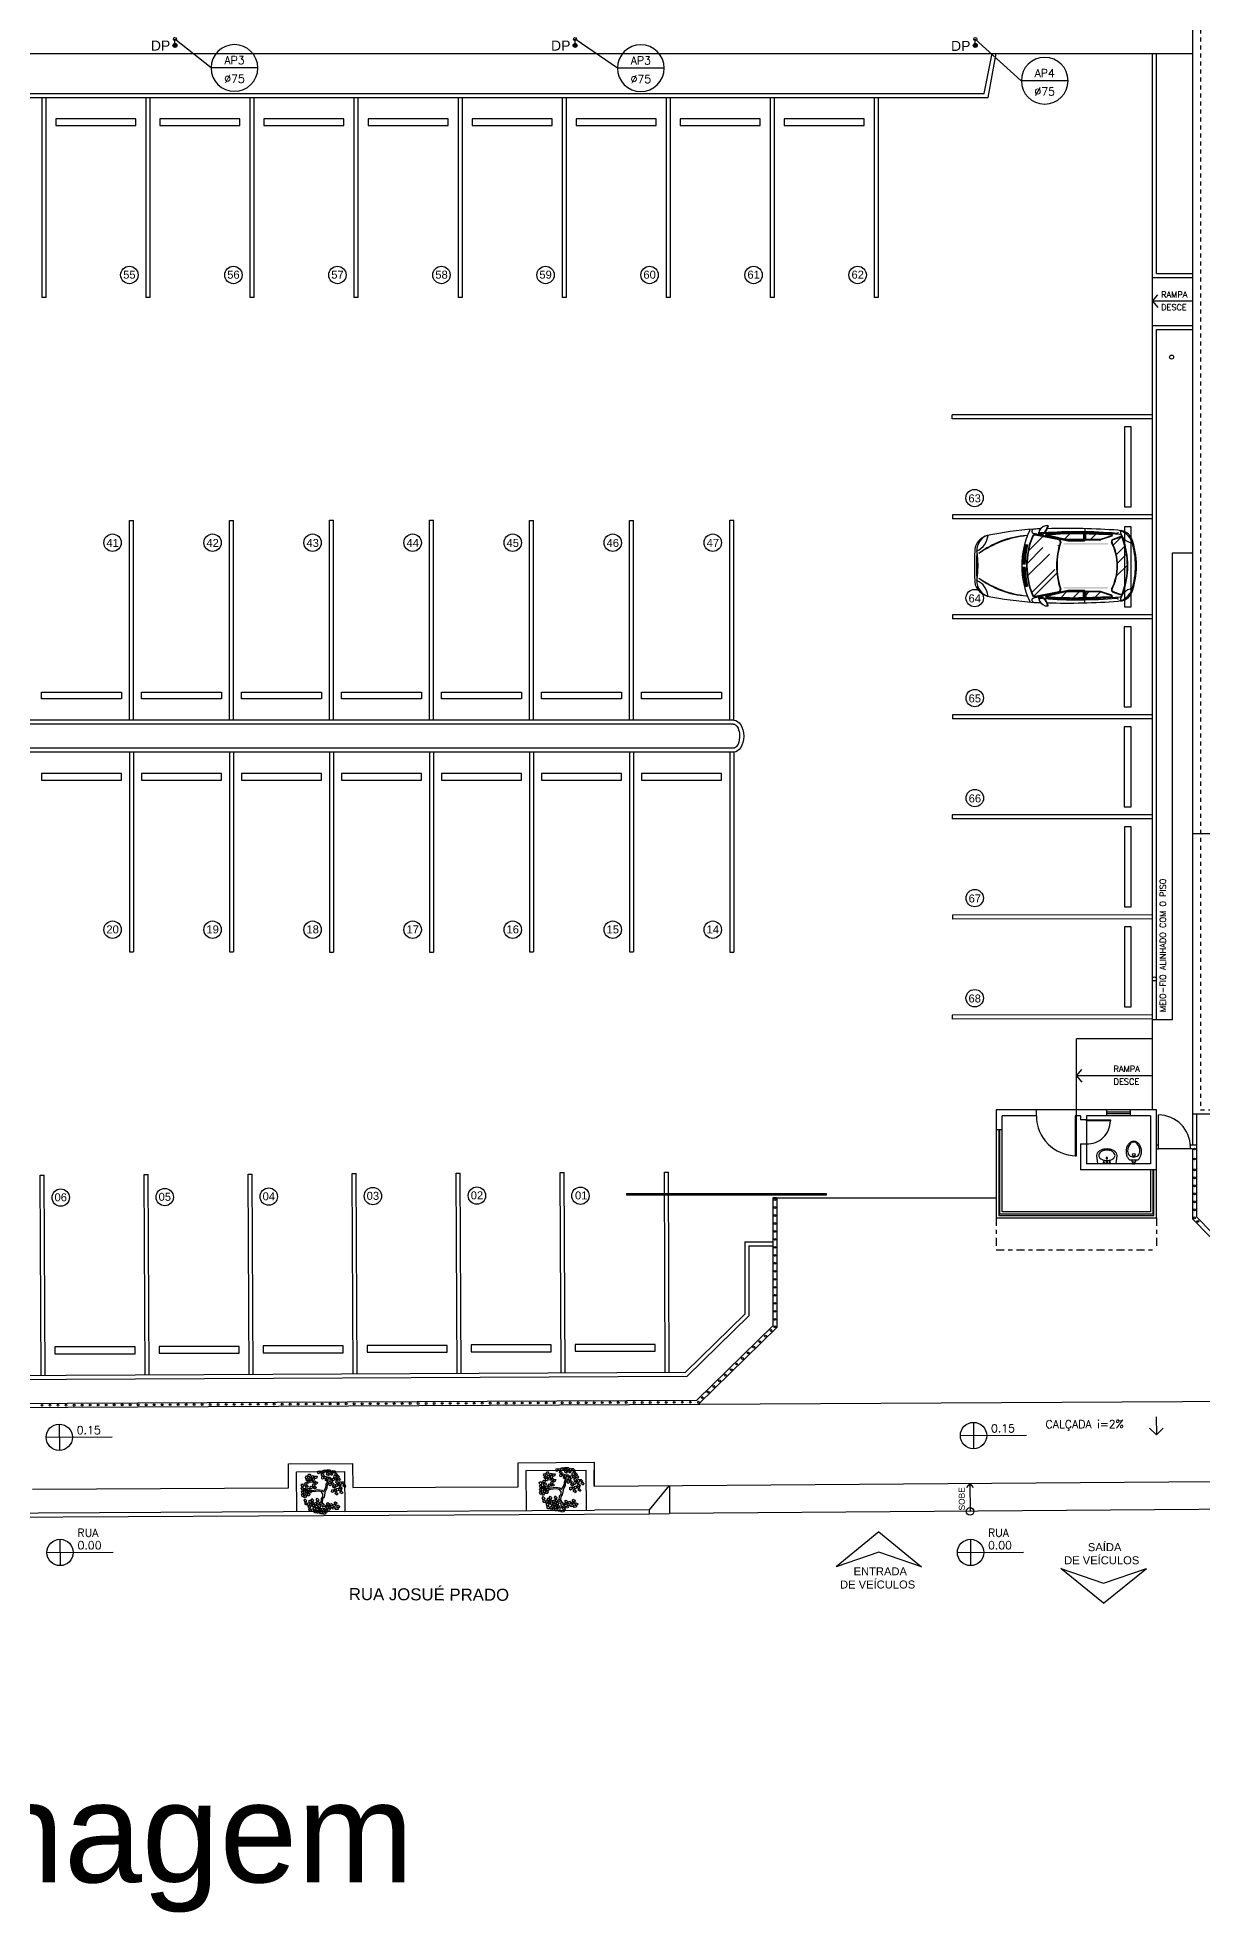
# Model space of a CAD drawing. Header units: millimetres. Extents: x -8 to 5830, y -596 to 3598.
# Drawn here: x 1670.62 to 1699.73, y 2328.89 to 2375.75 of the extents above; entities that cross this region are included whole.
import ezdxf
from ezdxf.enums import TextEntityAlignment as Align

# ---------------------------------------------------------------- set-up
doc = ezdxf.new("R2010")
doc.units = ezdxf.units.MM
for name, pattern in [('CONTINU', [0]), ('DASHDOT', [1, 0.5, -0.25, 0, -0.25]), ('HIDDEN', [9.525, 6.35, -3.175])]:
    doc.linetypes.add(name, pattern=pattern)
doc.layers.get('0').update_dxf_attribs({"color": 9})
for name, color, linetype in [('INDICAÇÕES', 8, 'Continuous'), ('INSTALAÇÕES', 7, 'Continuous'), ('TEXTOS', 2, 'Continuous')]:
    doc.layers.add(name, color=color, linetype=linetype)
doc.styles.add('80X50', font='romans.shx')
doc.styles.add('ROBERTO', font='swissek.ttf')
doc.styles.add('ROMANS', font='romans')
doc.styles.get("Standard").update_dxf_attribs({"font": 'arial.ttf'})

# ---------------------------------------------------------------- blocks, each defined once
blk = doc.blocks.new('L', base_point=(1.368, 0.591))
at = {"color": 8, "lineweight": -2}
for p, q in [((1.275, 0.567), (1.306, 0.592)), ((1.288, 0.517), (1.275, 0.567)), ((1.281, 0.65), (1.312, 0.675)), ((1.294, 0.6), (1.281, 0.65)), ((1.317, 0.508), (1.288, 0.517)), ((1.322, 0.591), (1.294, 0.6)), ((1.306, 0.592), (1.336, 0.538)), ((1.312, 0.675), (1.342, 0.621)), ((1.336, 0.538), (1.317, 0.508)), ((1.342, 0.621), (1.322, 0.591)), ((1.337, 0.489), (1.356, 0.548)), ((1.356, 0.548), (1.391, 0.554)), ((1.404, 0.527), (1.376, 0.484)), ((1.391, 0.554), (1.404, 0.527)), ((1.376, 0.484), (1.337, 0.489))]:
    blk.add_line(p, q, dxfattribs=at)
blk = doc.blocks.new('Árvore-13')
at = {"color": 8}
for p, q in [((-0.8, 0.3), (-0.96, 0.41)), ((-0.8, 0.41), (-0.95, 0.5)), ((-0.36, 0.35), (-0.8, 0.41)), ((-0.37, 0.23), (-0.8, 0.3)), ((-0.13, 0.11), (-0.37, 0.23)), ((-0.07, 0.19), (-0.36, 0.35)), ((-0.07, -0.04), (-0.13, 0.11)), ((0.03, 0.07), (-0.07, 0.19)), ((0.03, 0.07), (0.32, 0.33)), ((0.12, -0.05), (0.28, 0.13)), ((0.28, 0.13), (0.42, 0.28)), ((0.32, 0.33), (0.41, 0.54)), ((0.41, 0.54), (0.48, 0.66)), ((0.42, 0.28), (0.5, 0.51)), ((0.48, 0.66), (0.57, 0.72)), ((0.5, 0.51), (0.63, 0.67)), ((0.57, 0.72), (0.61, 0.82)), ((0.63, 0.67), (0.78, 0.72)), ((-0.3, -0.39), (-0.42, -0.69)), ((-0.2, -0.45), (-0.31, -0.74)), ((-0.31, -0.74), (-0.24, -0.89)), ((-0.15, -0.3), (-0.3, -0.39)), ((-0.05, -0.38), (-0.2, -0.45)), ((-0.07, -0.04), (-0.15, -0.3)), ((0.12, -0.05), (-0.05, -0.38))]:
    blk.add_line(p, q, dxfattribs=at)
at = {"color": 8, "xscale": 3.048, "yscale": 3.048, "zscale": 3.048}
for p, rotation in [((-0.72, 1.45), 295.0165150851705), ((-0.49, 1.26), 295.0165150851705), ((0.17, 1.45), 190.1248425347958), ((0.58, 1.4), 190.1248425347958), ((0.85, 1.34), 190.1248425347958), ((1.21, 1.15), 190.1248425347958), ((-1.44, 0.37), 347.8021081598379), ((-1.3, 0.88), 347.8021081598379), ((-1.13, 0.41), 347.8021081598379), ((-0.93, 0.96), 295.0165150851705), ((-0.85, 0.46), 295.0165150851705), ((-0.35, 0.69), 295.0165150851705), ((-0.25, 1.14), 295.0165150851705), ((0.35, 0.95), 190.1248425347958), ((0.68, 0.78), 190.1248425347958), ((0.76, 0.27), 190.1248425347958), ((0.8, -0.3), 190.1248425347958), ((1.12, 0.57), 190.1248425347958), ((1.2, -0.32), 190.1248425347958), ((1.25, 0.04), 190.1248425347958), ((1.32, 0.75), 190.1248425347958), ((1.58, 0.11), 190.1248425347958), ((-0.45, -1.4), 66.16076666471405), ((-0.1, -0.9), 66.16076666471405), ((-0.02, -1.19), 66.16076666471405), ((0.5, -1), 66.16076666471405), ((0.62, -1.32), 66.16076666471405)]:
    blk.add_blockref('L', p, dxfattribs=dict(at, rotation=rotation))
for p in [(-1.39, -0.31), (-1.23, -0.88), (-1.05, -0.53), (-0.87, -1.13), (-0.85, -0.45), (-0.67, -1.02), (-0.45, -1.04), (-0.44, -0.54)]:
    blk.add_blockref('L', p, dxfattribs=at)
blk = doc.blocks.new('A$Cf2040840')
for p, q in [((0, 0), (0, 5)), ((0, 5), (0.1, 5)), ((0.1, 0), (0.1, 5))]:
    blk.add_line(p, q)
blk = doc.blocks.new('A$C9e256378')
for p, q in [((2.257, 3.317), (2.123, 3.05)), ((2.268, 3.312), (2.134, 3.045)), ((2.424, 3.443), (2.344, 3.274)), ((2.434, 3.438), (2.354, 3.269)), ((2.451, 3.458), (2.451, 3.181)), ((2.675, 3.366), (2.675, 3.086)), ((1.655, 2.967), (1.865, 2.756)), ((1.728, 2.853), (1.829, 2.752)), ((1.736, 2.861), (1.837, 2.76)), ((1.863, 2.786), (1.763, 2.886)), ((1.871, 2.794), (1.771, 2.894)), ((2.115, 3.038), (1.871, 2.794)), ((2.123, 3.03), (1.879, 2.786)), ((1.949, 3.06), (1.949, 2.872)), ((2.846, 3.254), (2.846, 2.936)), ((3.052, 3.077), (3.052, 2.697)), ((1.574, 2.449), (0.837, 1.982)), ((0.966, 2.369), (1.024, 2.214)), ((1.514, 2.439), (1.084, 2.173)), ((1.52, 2.429), (1.09, 2.164)), ((1.482, 2.609), (1.482, 2.419)), ((1.829, 2.752), (1.522, 2.445)), ((1.837, 2.744), (1.53, 2.437)), ((1.865, 2.74), (1.576, 2.45)), ((3.269, 2.354), (3.438, 2.434)), ((3.274, 2.344), (3.443, 2.424)), ((1.393, 2.32), (0.887, 1.981)), ((1.399, 2.311), (0.893, 1.972)), ((1.004, 2.148), (0.927, 2.073)), ((1.01, 2.138), (0.934, 2.065)), ((1.016, 2.129), (0.94, 2.058)), ((0.998, 2.159), (0.946, 2.108)), ((1.025, 2.202), (1.004, 2.165)), ((1.052, 2.078), (1.052, 1.582)), ((1.249, 1.893), (1.249, 1.334)), ((1.482, 2.211), (1.482, 2.189)), ((1.482, 1.893), (1.482, 1.123)), ((3.03, 2.123), (2.786, 1.879)), ((3.038, 2.115), (2.794, 1.871)), ((2.846, 1.923), (2.846, 1.823)), ((3.312, 2.268), (3.045, 2.134)), ((3.317, 2.257), (3.05, 2.123)), ((3.052, 2.125), (3.052, 1.941)), ((0.951, 1.673), (0.892, 1.632)), ((0.962, 1.653), (0.904, 1.612)), ((0.971, 1.639), (0.913, 1.596)), ((0.983, 1.62), (0.925, 1.577)), ((0.996, 1.6), (0.938, 1.557)), ((1.005, 1.586), (0.948, 1.542)), ((1.018, 1.567), (0.96, 1.523)), ((1.031, 1.548), (0.973, 1.504)), ((1.04, 1.535), (0.984, 1.489)), ((1.054, 1.516), (0.998, 1.471)), ((1.067, 1.497), (1.013, 1.453)), ((1.077, 1.484), (1.024, 1.438)), ((1.092, 1.466), (1.036, 1.418)), ((1.104, 1.449), (1.051, 1.398)), ((1.119, 1.431), (1.065, 1.38)), ((1.133, 1.413), (1.08, 1.362)), ((1.85, 1.713), (1.85, 0.903)), ((1.949, 1.69), (1.949, 0.875)), ((2.449, 1.574), (1.982, 0.837)), ((2.429, 1.52), (2.164, 1.09)), ((2.439, 1.514), (2.173, 1.084)), ((2.744, 1.837), (2.437, 1.53)), ((2.752, 1.829), (2.445, 1.522)), ((2.74, 1.865), (2.45, 1.576)), ((2.451, 1.528), (2.451, 1.333)), ((2.675, 1.752), (2.675, 1.548)), ((2.853, 1.728), (2.752, 1.829)), ((2.967, 1.655), (2.756, 1.865)), ((2.861, 1.736), (2.76, 1.837)), ((2.786, 1.863), (2.886, 1.763)), ((2.794, 1.871), (2.894, 1.771)), ((2.846, 1.735), (2.846, 1.721)), ((1.144, 1.4), (1.092, 1.348)), ((1.159, 1.383), (1.106, 1.33)), ((1.174, 1.365), (1.122, 1.313)), ((1.189, 1.348), (1.137, 1.295)), ((1.205, 1.331), (1.152, 1.278)), ((1.22, 1.314), (1.168, 1.261)), ((1.236, 1.297), (1.184, 1.245)), ((1.297, 1.236), (1.245, 1.184)), ((1.314, 1.22), (1.261, 1.168)), ((1.331, 1.205), (1.278, 1.152)), ((1.348, 1.189), (1.295, 1.137)), ((1.365, 1.174), (1.313, 1.122)), ((1.383, 1.159), (1.33, 1.106)), ((1.4, 1.144), (1.348, 1.092)), ((1.413, 1.133), (1.362, 1.08)), ((1.431, 1.119), (1.38, 1.065)), ((1.449, 1.104), (1.398, 1.051)), ((1.466, 1.092), (1.418, 1.036)), ((1.484, 1.077), (1.438, 1.024)), ((1.497, 1.067), (1.453, 1.013)), ((1.516, 1.054), (1.471, 0.998)), ((1.535, 1.04), (1.489, 0.984)), ((1.548, 1.031), (1.504, 0.973)), ((1.567, 1.018), (1.523, 0.96)), ((1.586, 1.005), (1.542, 0.948)), ((1.6, 0.996), (1.557, 0.938)), ((1.62, 0.983), (1.577, 0.925)), ((1.639, 0.971), (1.596, 0.913)), ((1.653, 0.962), (1.612, 0.904)), ((1.673, 0.951), (1.632, 0.892)), ((1.972, 0.893), (2.311, 1.399)), ((1.981, 0.887), (2.32, 1.393)), ((2.129, 1.016), (2.058, 0.94)), ((2.138, 1.01), (2.065, 0.934)), ((2.148, 1.004), (2.073, 0.927)), ((2.159, 0.998), (2.108, 0.946)), ((2.202, 1.025), (2.165, 1.004)), ((2.369, 0.966), (2.214, 1.024))]:
    blk.add_line(p, q)
for centre, radius, start, end in [((14.705, -10.758), 18.937, 131.0241, 136.3983), ((9.833, -5.466), 11.669, 130.1849, 139.1615), ((9.774, -5.454), 11.597, 129.5667, 139.0603), ((73.189, -73.257), 104.413, 132.81136, 133.16299), ((73.189, -73.257), 104.401, 132.81142, 133.16291), ((2.247, 3.322), 0.023, 333.3475, 131.9262), ((2.247, 3.322), 0.0115, 333.3475, 131.5595), ((2.529, 3.164), 0.444, 61.3752, 124.8498), ((2.281, 3.473), 0.0345, 309.4181, 45), ((2.531, 3.828), 0.345, 230.2872, 309.7416), ((2.537, 3.298), 0.345, 70.559, 129.4181), ((2.424, 3.441), 0.0575, 67.2021, 129.5667), ((2.476, 3.419), 0.0575, 65.4941, 154.6538), ((2.476, 3.419), 0.046, 65.4941, 154.6538), ((1.685, 1.685), 1.951, 45, 65.4941), ((1.685, 1.685), 1.962, 45, 65.4941), ((1.838, 1.838), 1.962, 45, 65.4941), ((1.838, 1.838), 1.939, 45, 62.7609), ((8.406, -4.123), 9.669, 133.7495, 139.3071), ((8.406, -4.123), 9.657, 133.7499, 139.3057), ((1.728, 2.853), 0.0115, 45, 133.4165), ((1.771, 2.894), 0.0115, 133.8934, 225), ((2.082, 3.071), 0.046, 315, 333.3475), ((2.082, 3.071), 0.0575, 315, 333.3475), ((2.395, 3.25), 0.0575, 154.6538, 251.8643), ((2.395, 3.25), 0.046, 154.6538, 251.8643), ((1.979, 1.979), 1.279, 45, 71.8643), ((1.979, 1.979), 1.291, 45, 71.8643), ((1.979, 1.979), 1.279, 18.1357, 45), ((1.979, 1.979), 1.291, 18.1357, 45), ((1.685, 1.685), 1.951, 24.5059, 45), ((1.685, 1.685), 1.962, 24.5059, 45), ((1.838, 1.838), 1.939, 27.2391, 45), ((1.838, 1.838), 1.962, 24.5059, 45), ((1.111, 2.201), 0.235, 133.0651, 199.7968), ((0.956, 2.362), 0.0115, 32.7669, 121.1834), ((0.637, 2.18), 0.368, 357.6073, 31.5294), ((1.489, 2.478), 0.046, 301.6983, 315), ((1.489, 2.478), 0.0575, 301.6983, 315), ((1.568, 2.459), 0.0115, 301.6983, 315), ((1.829, 2.752), 0.0115, 315, 45), ((1.871, 2.794), 0.0115, 225, 315), ((1.857, 2.748), 0.0115, 315, 45), ((-5.454, 9.774), 11.597, 310.9397, 320.4333), ((3.25, 2.395), 0.0575, 198.1357, 295.3462), ((3.25, 2.395), 0.046, 198.1357, 295.3462), ((3.419, 2.476), 0.046, 295.3462, 24.5059), ((3.419, 2.476), 0.0575, 295.3462, 24.5059), ((3.828, 2.531), 0.345, 140.2584, 219.7128), ((3.441, 2.424), 0.0575, 320.4333, 22.7979), ((3.164, 2.529), 0.444, 325.1502, 28.6248), ((3.298, 2.537), 0.345, 320.5819, 19.441), ((9.082, -5.015), 10.92, 139.6567, 145.7919), ((0.699, 1.963), 0.0115, 19.9219, 140.2273), ((2.695, 2.687), 2.112, 199.9219, 225), ((0.805, 2.025), 0.0535, 131.4815, 306.2509), ((14.705, -10.758), 18.937, 136.9028, 137.3795), ((0.917, 1.932), 0.0575, 121.6983, 203.0464), ((2.642, 2.642), 1.922, 202.3768, 224.9935), ((0.918, 1.932), 0.0461, 121.5287, 203.1294), ((2.642, 2.642), 1.911, 202.3768, 224.9935), ((0.922, 2.133), 0.0345, 199.7968, 314.111), ((0.911, 2.091), 0.0115, 216.9324, 314.111), ((0.919, 2.081), 0.0115, 219.7766, 314.111), ((0.926, 2.073), 0.0115, 222.6101, 314.111), ((0.932, 2.066), 0.0115, 224.8157, 312.9969), ((0.99, 2.167), 0.0115, 314.111, 27.0596), ((0.996, 2.157), 0.0115, 314.111, 29.735), ((1.002, 2.146), 0.0115, 314.111, 32.3788), ((1.008, 2.137), 0.0115, 312.9969, 34.8804), ((1.015, 2.208), 0.0115, 331.4299, 32.7669), ((1.084, 2.173), 0.0115, 140.4547, 301.6983), ((1.423, 2.271), 0.0575, 27.1816, 121.6983), ((1.423, 2.271), 0.046, 27.1816, 121.4457), ((3.167, 3.167), 1.914, 207.1816, 225), ((3.167, 3.167), 1.903, 207.1816, 225), ((-5.466, 9.833), 11.669, 310.8385, 319.8151), ((-10.758, 14.705), 18.937, 313.6017, 318.9759), ((2.794, 1.871), 0.0115, 135, 225), ((-73.257, 73.189), 104.401, 316.83709, 317.18858), ((-73.257, 73.189), 104.413, 316.83701, 317.18864), ((3.071, 2.082), 0.0575, 116.6525, 135), ((3.071, 2.082), 0.046, 116.6525, 135), ((3.322, 2.247), 0.023, 318.0738, 116.6525), ((3.322, 2.247), 0.0115, 318.4405, 116.6525), ((3.473, 2.281), 0.0345, 45, 140.5819), ((2.74, 0.209), 2.556, 141.0395, 169.9071), ((2.372, 0.377), 2.167, 138.3763, 172.5703), ((0.761, 1.809), 0.0115, 24.4031, 142.2742), ((3.167, 3.167), 1.914, 225, 242.8184), ((3.167, 3.167), 1.903, 225, 242.8184), ((-4.123, 8.406), 9.657, 310.6943, 316.2501), ((-4.123, 8.406), 9.669, 310.6929, 316.2505), ((2.271, 1.423), 0.046, 328.5543, 62.8184), ((2.271, 1.423), 0.0575, 328.3017, 62.8184), ((2.478, 1.489), 0.0575, 135, 148.3017), ((2.478, 1.489), 0.046, 135, 148.3017), ((2.459, 1.568), 0.0115, 135, 148.3017), ((2.748, 1.857), 0.0115, 45, 135), ((2.752, 1.829), 0.0115, 45, 135), ((2.853, 1.728), 0.0115, 316.5835, 45), ((2.894, 1.771), 0.0115, 225, 316.1066), ((0.488, 0.905), 0.488, 153.3456, 203.221), ((0.395, 0.952), 0.379, 150.5042, 228.4375), ((-0.284, 0.839), 0.46, 338.281, 40.6607), ((2.687, 2.695), 2.112, 225, 250.0781), ((2.642, 2.642), 1.922, 225.0065, 247.6232), ((2.642, 2.642), 1.911, 225.0085, 247.6252), ((2.066, 0.932), 0.0115, 137.0031, 225.1843), ((2.133, 0.922), 0.0345, 135.889, 250.2032), ((2.201, 1.111), 0.235, 250.2032, 316.9349), ((2.137, 1.008), 0.0115, 55.1196, 137.0031), ((2.146, 1.002), 0.0115, 57.6212, 135.889), ((2.157, 0.996), 0.0115, 60.265, 135.889), ((2.167, 0.99), 0.0115, 62.9404, 135.889), ((2.173, 1.084), 0.0115, 148.3017, 309.5453), ((2.18, 0.637), 0.368, 58.4706, 92.3927), ((2.362, 0.956), 0.0115, 328.8166, 57.2331), ((0.071, 0.726), 0.0345, 203.221, 217.326), ((2.955, 3.081), 3.758, 219.2274, 226.3649), ((-2.227, -2.391), 3.87, 46.7149, 52.2305), ((3.039, 3.202), 3.848, 221.1865, 226.718), ((0.377, 2.372), 2.167, 277.4297, 311.6237), ((0.209, 2.74), 2.556, 280.0929, 308.9605), ((-5.015, 9.082), 10.92, 304.2081, 310.3433), ((1.809, 0.761), 0.0115, 307.7258, 65.5969), ((1.932, 0.917), 0.0575, 246.9536, 328.3017), ((1.932, 0.917), 0.046, 246.9536, 328.5543), ((1.963, 0.699), 0.0115, 309.7727, 70.0781), ((2.025, 0.805), 0.0535, 143.7491, 318.5185), ((2.073, 0.926), 0.0115, 135.889, 227.3899), ((-10.758, 14.705), 18.937, 312.6205, 313.0972), ((2.081, 0.919), 0.0115, 135.889, 230.2234), ((2.091, 0.911), 0.0115, 135.889, 233.0676), ((3.081, 2.955), 3.758, 223.6351, 230.7726), ((3.202, 3.039), 3.848, 223.282, 228.8135), ((-2.391, -2.227), 3.87, 37.7695, 43.2851), ((0.839, -0.284), 0.46, 49.3393, 111.719), ((0.952, 0.395), 0.379, 221.5625, 299.4958), ((0.726, 0.071), 0.0345, 232.674, 246.779), ((0.905, 0.488), 0.488, 246.779, 296.6544)]:
    blk.add_arc(centre, radius, start, end)
for points in [[(2.32, 3.126), (2.35, 3.096), (1.536, 2.343), (1.567, 2.312)], [(3.126, 2.32), (3.096, 2.35), (2.343, 1.536), (2.312, 1.567)]]:
    blk.add_solid(points)
blk = doc.blocks.new('P60')
at = {"color": 252}
blk.add_lwpolyline([(-0.6, 0.06), (0, 0.06), (0, 0.03), (-0.6, 0.03)], close=True, dxfattribs=at)
at = {"color": 8}
blk.add_arc((-0.029, 0.06), 0.571, 87.1025, 180, dxfattribs=at)
blk = doc.blocks.new('Vaso')
for points in [[(0.03, -0.05), (0.03, 0), (-0.03, 0), (-0.03, -0.05)], [(0.05, -0.09), (0.05, -0.05), (-0.05, -0.05), (-0.05, -0.09)]]:
    blk.add_lwpolyline(points)
for points in [[(0.183, -0.31, -0.071776), (0.168, -0.413, -0.083144), (0.129, -0.494, -0.106699), (0.065, -0.552, -0.132564), (-0.002, -0.57, -0.132564), (-0.069, -0.552, -0.106699), (-0.133, -0.494, -0.083144), (-0.172, -0.413, -0.071776), (-0.187, -0.31, -0.071776), (-0.172, -0.207, -0.083144), (-0.133, -0.126, -0.060171), (-0.1, -0.09), (0.096, -0.09, -0.060171), (0.129, -0.126, -0.083144), (0.168, -0.207, -0.071776)], [(-0.088, -0.497, 0.2474), (0, -0.541, 0.2474), (0.088, -0.497, 0.197858), (0.152, -0.318, 0.418329), (0, -0.168, 0.418329), (-0.152, -0.318, 0.197858)]]:
    blk.add_lwpolyline(points, format="xyb", close=True)
blk.add_circle((-0.002, -0.22), 0.0352)
blk = doc.blocks.new('Cuba-emp')
blk.add_lwpolyline([(0.21, 0.248), (0, 0.227), (0, -0.227), (0.21, -0.248, 0.137816), (0.271, -0.231, 0.107041), (0.329, -0.176, 0.080751), (0.364, -0.099, 0.068643), (0.378, -0.001, 0.068643), (0.364, 0.098, 0.080751), (0.329, 0.174, 0.107041), (0.271, 0.23, 0.115752), (0.21, 0.248)], format="xyb")
blk.add_lwpolyline([(0.21, 0.205, -0.131827), (0.25, 0.194, -0.106633), (0.297, 0.151, -0.083482), (0.328, 0.087, -0.072232), (0.341, 0, -0.072232), (0.328, -0.087, -0.083482), (0.297, -0.151, -0.106633), (0.25, -0.194, -0.131827), (0.21, -0.205, -0.131827), (0.17, -0.194, -0.106633), (0.123, -0.151, -0.083482), (0.092, -0.087, -0.072232), (0.079, 0, -0.072232), (0.092, 0.087, -0.083482), (0.123, 0.151, -0.106633), (0.17, 0.194, -0.131827)], format="xyb", close=True)
for centre, radius in [((0.037, -0.002), 0.0193), ((0.037, -0.002), 0.0193), ((0.036, 0.071), 0.0155), ((0.14, -0.001), 0.0198), ((0.036, -0.076), 0.0155)]:
    blk.add_circle(centre, radius)
blk = doc.blocks.new('PRUMADA1')
at = {"layer": 'INDICAÇÕES', "color": 8}
blk.add_line((-29.2, 0), (29.2, 0), dxfattribs=at)
blk.add_circle((0, 0), 29.2, dxfattribs=at)
at = {"layer": 'INDICAÇÕES', "color": 4}
for p in [(0, 4.6), (0, -18.5)]:
    blk.add_attdef('XXX', text='', height=10, dxfattribs=at).set_placement(p, align=Align.CENTER)

msp = doc.modelspace()

# ---------------------------------------------------------------- linework, layer by layer
for p, q in [((1699.483, 2378.348), (1699.483, 2348.068)), ((1645.833, 2375.348), (1699.483, 2375.348)), ((1694.283, 2374.347), (1694.483, 2375.348)), ((1694.383, 2374.247), (1694.583, 2375.348)), ((1698.483, 2348.942), (1698.483, 2375.348)), ((1698.583, 2369.848), (1698.583, 2375.348)), ((1646.971, 2374.247), (1694.383, 2374.247)), ((1647.071, 2374.347), (1694.283, 2374.347)), ((1698.483, 2369.748), (1699.483, 2369.748)), ((1698.583, 2369.848), (1699.483, 2369.848)), ((1698.483, 2369.158), (1698.617, 2369.315)), ((1698.483, 2369.158), (1698.617, 2369)), ((1699.483, 2369.158), (1698.483, 2369.158)), ((1698.483, 2368.548), (1699.483, 2368.548)), ((1698.583, 2368.448), (1699.483, 2368.448)), ((1698.583, 2351.208), (1698.583, 2368.448)), ((1698.983, 2351.208), (1698.983, 2362.868)), ((1698.983, 2362.868), (1699.483, 2362.868)), ((1688.011, 2358.585), (1655.411, 2358.585)), ((1688.02, 2358.685), (1655.418, 2358.685)), ((1688.02, 2357.985), (1655.418, 2357.985)), ((1688.02, 2357.885), (1655.418, 2357.885)), ((1698.483, 2351.208), (1698.983, 2351.208)), ((1698.483, 2350.718), (1696.583, 2350.718)), ((1696.583, 2349.798), (1696.717, 2349.955)), ((1696.583, 2349.798), (1696.717, 2349.641)), ((1698.483, 2349.798), (1696.583, 2349.798)), ((1694.583, 2348.948), (1694.583, 2346.248)), ((1698.583, 2348.948), (1694.583, 2348.948)), ((1694.733, 2346.398), (1694.733, 2348.798)), ((1695.583, 2348.798), (1694.733, 2348.798)), ((1695.583, 2348.798), (1695.583, 2348.948)), ((1696.683, 2348.798), (1696.683, 2348.698)), ((1696.833, 2348.698), (1696.683, 2348.698)), ((1696.833, 2348.798), (1696.833, 2347.598)), ((1698.433, 2348.798), (1696.833, 2348.798)), ((1697.333, 2348.948), (1697.333, 2348.798)), ((1697.933, 2348.888), (1697.333, 2348.888)), ((1697.333, 2348.858), (1697.933, 2348.858)), ((1697.933, 2348.798), (1697.933, 2348.948)), ((1698.433, 2348.798), (1698.433, 2347.598)), ((1698.583, 2346.248), (1698.583, 2348.948)), ((1698.633, 2347.974), (1698.633, 2348.818)), ((1699.483, 2348.848), (1702.783, 2348.848)), ((1699.583, 2348.848), (1699.583, 2346.271)), ((1694.733, 2348.448), (1694.583, 2348.448)), ((1694.643, 2348.448), (1694.643, 2346.308)), ((1694.673, 2346.338), (1694.673, 2348.448)), ((1696.683, 2348.098), (1696.833, 2348.098)), ((1696.683, 2348.098), (1696.683, 2347.448)), ((1698.583, 2348.074), (1698.633, 2348.074)), ((1698.583, 2347.974), (1698.633, 2347.974)), ((1699.483, 2347.968), (1698.633, 2347.968)), ((1699.433, 2347.968), (1699.433, 2348.068)), ((1699.433, 2348.068), (1699.583, 2348.068)), ((1699.483, 2347.968), (1699.483, 2346.226)), ((1698.583, 2347.448), (1696.683, 2347.448)), ((1698.433, 2347.598), (1696.833, 2347.598)), ((1698.433, 2347.448), (1698.433, 2346.398)), ((1698.493, 2347.448), (1698.493, 2346.338)), ((1698.523, 2346.308), (1698.523, 2347.448)), ((1689, 2346.748), (1694.583, 2346.748)), ((1689.088, 2346.748), (1689, 2346.748)), ((1689, 2346.748), (1689, 2343.545)), ((1689.1, 2346.748), (1689.1, 2343.503)), ((1694.643, 2346.308), (1698.523, 2346.308)), ((1698.493, 2346.338), (1694.673, 2346.338)), ((1698.433, 2346.398), (1694.733, 2346.398)), ((1694.583, 2346.248), (1698.583, 2346.248)), ((1688.3, 2345.645), (1688.3, 2343.839)), ((1688.3, 2345.645), (1689, 2345.645)), ((1688.4, 2345.545), (1688.4, 2343.797)), ((1688.4, 2345.545), (1689, 2345.545)), ((1688.3, 2343.839), (1686.814, 2342.387)), ((1688.4, 2343.797), (1686.855, 2342.288)), ((1689, 2343.545), (1687.101, 2341.689)), ((1689.1, 2343.503), (1687.142, 2341.589)), ((1651.901, 2342.126), (1686.855, 2342.288)), ((1652.001, 2342.226), (1686.814, 2342.387)), ((1645.794, 2341.497), (1687.101, 2341.689)), ((1645.761, 2341.397), (1687.171, 2341.589))]:
    msp.add_line(p, q)
at = {"linetype": 'DASHDOT', "ltscale": 0.03}
for p, q in [((1699.683, 2378.348), (1699.683, 2348.948)), ((1699.683, 2348.948), (1712.333, 2348.948))]:
    msp.add_line(p, q, dxfattribs=at)
at = {"color": 4}
for p, q in [((1674.058, 2375.548), (1674.058, 2375.708)), ((1684.058, 2375.548), (1684.058, 2375.708)), ((1694.058, 2375.548), (1694.058, 2375.708))]:
    msp.add_line(p, q, dxfattribs=at)
at = {"linetype": 'CONTINU'}
msp.add_line((1700.453, 2355.848), (1699.483, 2355.848), dxfattribs=at)
at = {"linetype": 'DASHDOT', "ltscale": 0.4}
for p, q in [((1694.583, 2346.248), (1694.583, 2345.448)), ((1698.583, 2346.248), (1698.583, 2345.448)), ((1694.583, 2345.448), (1698.583, 2345.448))]:
    msp.add_line(p, q, dxfattribs=at)
at = {"color": 8}
for p, q in [((1703.929, 2341.682), (1699.483, 2346.226)), ((1703.967, 2341.782), (1699.583, 2346.271)), ((1698.581, 2341.273), (1698.583, 2340.823)), ((1698.583, 2340.823), (1698.414, 2340.987)), ((1698.583, 2340.823), (1698.75, 2340.989)), ((1686.413, 2339.552), (1686.414, 2339.554))]:
    msp.add_line(p, q, dxfattribs=at)
at = {"linetype": 'CONTINU', "lineweight": -2}
msp.add_line((1687.171, 2341.589), (1704.547, 2341.686), dxfattribs=at)
at = {"color": 8, "linetype": 'CONTINU', "lineweight": -2}
for p, q in [((1687.171, 2341.589), (1703.929, 2341.682)), ((1694.011, 2341.134), (1694.014, 2340.477)), ((1670.839, 2340.762), (1672.493, 2340.77)), ((1671.166, 2341.092), (1671.169, 2340.434)), ((1693.684, 2340.804), (1695.338, 2340.812)), ((1682.835, 2339.929), (1684.334, 2339.937)), ((1682.839, 2338.929), (1682.835, 2339.929)), ((1684.339, 2338.937), (1684.334, 2339.937)), ((1684.536, 2339.538), (1684.534, 2339.938)), ((1670.499, 2339.468), (1676.899, 2339.5)), ((1677.099, 2339.501), (1677.099, 2339.501)), ((1678.499, 2339.508), (1682.637, 2339.528)), ((1685.919, 2338.95), (1686.414, 2339.554)), ((1686.414, 2339.554), (1686.419, 2338.854)), ((1693.922, 2339.61), (1693.839, 2339.51)), ((1693.922, 2339.61), (1693.926, 2338.911)), ((1693.922, 2339.61), (1694.007, 2339.51)), ((1645.775, 2338.646), (1685.919, 2338.852)), ((1678.302, 2338.907), (1684.54, 2338.938)), ((1685.919, 2338.95), (1684.539, 2338.938)), ((1685.92, 2338.85), (1685.919, 2338.95)), ((1685.919, 2338.852), (1686.419, 2338.854)), ((1703.314, 2338.982), (1686.419, 2338.854)), ((1691.648, 2338.396), (1690.581, 2337.526)), ((1691.648, 2338.396), (1692.716, 2337.526)), ((1670.858, 2337.882), (1672.512, 2337.89)), ((1671.185, 2338.213), (1671.188, 2337.555)), ((1691.648, 2337.894), (1690.581, 2337.526)), ((1692.716, 2337.526), (1691.648, 2337.894)), ((1693.61, 2337.882), (1695.264, 2337.89)), ((1693.937, 2338.213), (1693.94, 2337.555)), ((1697.265, 2336.613), (1696.197, 2337.484)), ((1696.197, 2337.484), (1697.265, 2337.115)), ((1697.265, 2336.613), (1698.332, 2337.484)), ((1697.265, 2337.115), (1698.332, 2337.484))]:
    msp.add_line(p, q, dxfattribs=at)
at = {"linetype": 'CONTINU'}
for points in [[(1671.082, 2373.717), (1671.082, 2373.547), (1673.082, 2373.547), (1673.082, 2373.717)], [(1673.682, 2373.717), (1673.682, 2373.547), (1675.682, 2373.547), (1675.682, 2373.717)], [(1676.282, 2373.717), (1676.282, 2373.547), (1678.282, 2373.547), (1678.282, 2373.717)], [(1678.882, 2373.717), (1678.882, 2373.547), (1680.882, 2373.547), (1680.882, 2373.717)], [(1681.482, 2373.717), (1681.482, 2373.547), (1683.482, 2373.547), (1683.482, 2373.717)], [(1684.082, 2373.717), (1684.082, 2373.547), (1686.082, 2373.547), (1686.082, 2373.717)], [(1686.682, 2373.717), (1686.682, 2373.547), (1688.682, 2373.547), (1688.682, 2373.717)], [(1689.282, 2373.717), (1689.282, 2373.547), (1691.282, 2373.547), (1691.282, 2373.717)], [(1697.953, 2366.019), (1697.783, 2366.019), (1697.783, 2364.019), (1697.953, 2364.019)], [(1697.955, 2363.519), (1697.785, 2363.519), (1697.785, 2361.519), (1697.955, 2361.519)], [(1697.949, 2361.019), (1697.779, 2361.019), (1697.779, 2359.019), (1697.949, 2359.019)], [(1670.719, 2359.215), (1670.719, 2359.385), (1672.719, 2359.385), (1672.719, 2359.215)], [(1673.219, 2359.215), (1673.219, 2359.385), (1675.219, 2359.385), (1675.219, 2359.215)], [(1675.719, 2359.215), (1675.719, 2359.385), (1677.719, 2359.385), (1677.719, 2359.215)], [(1678.219, 2359.215), (1678.219, 2359.385), (1680.219, 2359.385), (1680.219, 2359.215)], [(1680.719, 2359.215), (1680.719, 2359.385), (1682.719, 2359.385), (1682.719, 2359.215)], [(1683.219, 2359.215), (1683.219, 2359.385), (1685.219, 2359.385), (1685.219, 2359.215)], [(1685.719, 2359.215), (1685.719, 2359.385), (1687.719, 2359.385), (1687.719, 2359.215)], [(1697.951, 2358.519), (1697.781, 2358.519), (1697.781, 2356.519), (1697.951, 2356.519)], [(1670.719, 2357.355), (1670.719, 2357.185), (1672.719, 2357.185), (1672.719, 2357.355)], [(1673.219, 2357.355), (1673.219, 2357.185), (1675.219, 2357.185), (1675.219, 2357.355)], [(1675.719, 2357.355), (1675.719, 2357.185), (1677.719, 2357.185), (1677.719, 2357.355)], [(1678.219, 2357.355), (1678.219, 2357.185), (1680.219, 2357.185), (1680.219, 2357.355)], [(1680.719, 2357.355), (1680.719, 2357.185), (1682.719, 2357.185), (1682.719, 2357.355)], [(1683.219, 2357.355), (1683.219, 2357.185), (1685.219, 2357.185), (1685.219, 2357.355)], [(1685.719, 2357.355), (1685.719, 2357.185), (1687.719, 2357.185), (1687.719, 2357.355)], [(1697.953, 2356.019), (1697.783, 2356.019), (1697.783, 2354.019), (1697.953, 2354.019)], [(1697.955, 2353.519), (1697.785, 2353.519), (1697.785, 2351.519), (1697.955, 2351.519)], [(1671.06, 2343.022), (1671.06, 2342.852), (1673.06, 2342.852), (1673.06, 2343.022)], [(1673.66, 2343.034), (1673.66, 2342.864), (1675.66, 2342.864), (1675.66, 2343.034)], [(1676.26, 2343.046), (1676.26, 2342.876), (1678.26, 2342.876), (1678.26, 2343.046)], [(1678.86, 2343.058), (1678.86, 2342.888), (1680.86, 2342.888), (1680.86, 2343.058)], [(1681.46, 2343.07), (1681.46, 2342.9), (1683.46, 2342.9), (1683.46, 2343.07)], [(1684.06, 2343.082), (1684.06, 2342.912), (1686.06, 2342.912), (1686.06, 2343.082)]]:
    msp.add_lwpolyline(points, close=True, dxfattribs=at)
msp.add_lwpolyline([(1696.683, 2348.798), (1696.553, 2348.798), (1696.553, 2347.798), (1696.583, 2347.798), (1696.583, 2350.718)])
msp.add_lwpolyline([(1685.341, 2346.818), (1690.341, 2346.818), (1690.341, 2346.848), (1685.341, 2346.848)], close=True)
at = {"color": 8, "linetype": 'CONTINU', "lineweight": -2}
for points in [[(1677.102, 2338.901), (1677.097, 2339.901), (1678.297, 2339.907), (1678.302, 2338.907), (1669.102, 2338.862)], [(1676.899, 2339.5), (1676.896, 2340.1), (1678.496, 2340.108), (1678.499, 2339.508)], [(1682.637, 2339.528), (1682.634, 2340.128), (1684.533, 2340.138), (1684.536, 2339.538), (1703.308, 2339.682)]]:
    msp.add_lwpolyline(points, dxfattribs=at)
at = {"color": 4}
for centre in [(1674.058, 2375.708), (1674.058, 2375.548), (1684.058, 2375.708), (1684.058, 2375.548), (1694.058, 2375.708), (1694.058, 2375.548)]:
    msp.add_circle(centre, 0.0375, dxfattribs=at)
for centre, radius in [((1672.918, 2369.811), 0.217), ((1675.518, 2369.811), 0.217), ((1678.118, 2369.811), 0.217), ((1680.718, 2369.811), 0.217), ((1683.318, 2369.811), 0.217), ((1685.918, 2369.811), 0.217), ((1688.518, 2369.811), 0.217), ((1691.118, 2369.811), 0.217), ((1694.04, 2364.237), 0.217), ((1672.498, 2363.121), 0.217), ((1674.998, 2363.121), 0.217), ((1677.498, 2363.121), 0.217), ((1679.998, 2363.121), 0.217), ((1682.498, 2363.121), 0.217), ((1684.998, 2363.121), 0.217), ((1687.498, 2363.121), 0.217), ((1694.042, 2361.737), 0.217), ((1694.044, 2359.237), 0.217), ((1694.046, 2356.737), 0.217), ((1694.044, 2354.237), 0.217), ((1672.498, 2353.449), 0.217), ((1674.998, 2353.449), 0.217), ((1677.498, 2353.449), 0.217), ((1679.998, 2353.449), 0.217), ((1682.498, 2353.449), 0.217), ((1684.998, 2353.449), 0.217), ((1687.498, 2353.449), 0.217), ((1694.042, 2351.737), 0.217), ((1699.533, 2347.968), 0.0225), ((1699.533, 2347.717), 0.0225), ((1699.533, 2347.448), 0.0225), ((1699.533, 2347.248), 0.0225), ((1671.203, 2346.754), 0.217), ((1673.803, 2346.766), 0.217), ((1676.403, 2346.778), 0.217), ((1679.003, 2346.79), 0.217), ((1681.603, 2346.802), 0.217), ((1684.19, 2346.8), 0.217), ((1699.533, 2347.048), 0.0225), ((1699.533, 2346.848), 0.0225), ((1689.047, 2346.506), 0.0225), ((1689.049, 2346.706), 0.0225), ((1689.05, 2346.307), 0.0225), ((1699.533, 2346.648), 0.0225), ((1699.533, 2346.448), 0.0225), ((1689.047, 2346.107), 0.0225), ((1689.05, 2345.908), 0.0225), ((1699.533, 2346.248), 0.0225), ((1689.048, 2345.708), 0.0225), ((1689.05, 2345.51), 0.0225), ((1689.048, 2345.309), 0.0225), ((1689.05, 2345.111), 0.0225), ((1689.052, 2344.912), 0.0225), ((1689.047, 2344.511), 0.0225), ((1689.049, 2344.711), 0.0225), ((1689.048, 2344.312), 0.0225), ((1689.05, 2344.111), 0.0225), ((1689.05, 2343.911), 0.0225), ((1689.05, 2343.709), 0.0225), ((1689.05, 2343.525), 0.0225), ((1688.525, 2343.014), 0.0225), ((1688.669, 2343.153), 0.0225), ((1688.815, 2343.291), 0.0225), ((1688.952, 2343.431), 0.0225), ((1688.095, 2342.593), 0.0225), ((1688.239, 2342.732), 0.0225), ((1688.385, 2342.871), 0.0225), ((1687.667, 2342.175), 0.0225), ((1687.811, 2342.314), 0.0225), ((1687.957, 2342.453), 0.0225), ((1674.536, 2341.581), 0.0225), ((1674.736, 2341.582), 0.0225), ((1674.936, 2341.582), 0.0225), ((1675.136, 2341.583), 0.0225), ((1675.336, 2341.584), 0.0225), ((1675.536, 2341.585), 0.0225), ((1675.736, 2341.586), 0.0225), ((1675.936, 2341.587), 0.0225), ((1676.136, 2341.588), 0.0225), ((1676.336, 2341.589), 0.0225), ((1676.536, 2341.59), 0.0225), ((1676.736, 2341.591), 0.0225), ((1676.936, 2341.592), 0.0225), ((1677.136, 2341.593), 0.0225), ((1677.336, 2341.594), 0.0225), ((1677.536, 2341.594), 0.0225), ((1677.736, 2341.595), 0.0225), ((1677.936, 2341.596), 0.0225), ((1678.136, 2341.597), 0.0225), ((1678.336, 2341.598), 0.0225), ((1678.536, 2341.599), 0.0225), ((1678.736, 2341.6), 0.0225), ((1678.936, 2341.601), 0.0225), ((1679.136, 2341.602), 0.0225), ((1679.336, 2341.603), 0.0225), ((1679.536, 2341.604), 0.0225), ((1679.736, 2341.605), 0.0225), ((1679.936, 2341.606), 0.0225), ((1680.136, 2341.607), 0.0225), ((1680.336, 2341.607), 0.0225), ((1680.536, 2341.608), 0.0225), ((1680.736, 2341.609), 0.0225), ((1680.936, 2341.61), 0.0225), ((1681.136, 2341.611), 0.0225), ((1681.336, 2341.612), 0.0225), ((1681.536, 2341.613), 0.0225), ((1681.736, 2341.614), 0.0225), ((1681.936, 2341.615), 0.0225), ((1682.136, 2341.616), 0.0225), ((1682.336, 2341.617), 0.0225), ((1682.536, 2341.618), 0.0225), ((1682.736, 2341.619), 0.0225), ((1682.936, 2341.62), 0.0225), ((1683.136, 2341.62), 0.0225), ((1683.336, 2341.621), 0.0225), ((1683.536, 2341.622), 0.0225), ((1683.736, 2341.623), 0.0225), ((1683.936, 2341.624), 0.0225), ((1684.136, 2341.625), 0.0225), ((1684.336, 2341.626), 0.0225), ((1684.536, 2341.627), 0.0225), ((1684.736, 2341.628), 0.0225), ((1684.936, 2341.629), 0.0225), ((1685.136, 2341.63), 0.0225), ((1685.336, 2341.631), 0.0225), ((1685.536, 2341.632), 0.0225), ((1685.736, 2341.632), 0.0225), ((1685.936, 2341.633), 0.0225), ((1686.136, 2341.634), 0.0225), ((1686.336, 2341.635), 0.0225), ((1686.536, 2341.636), 0.0225), ((1686.736, 2341.637), 0.0225), ((1686.936, 2341.638), 0.0225), ((1687.136, 2341.639), 0.0225), ((1687.237, 2341.755), 0.0225), ((1687.381, 2341.893), 0.0225), ((1687.527, 2342.032), 0.0225), ((1670.736, 2341.563), 0.0225), ((1670.936, 2341.564), 0.0225), ((1671.136, 2341.565), 0.0225), ((1671.336, 2341.566), 0.0225), ((1671.536, 2341.567), 0.0225), ((1671.736, 2341.568), 0.0225), ((1671.936, 2341.569), 0.0225), ((1672.136, 2341.569), 0.0225), ((1672.336, 2341.57), 0.0225), ((1672.536, 2341.571), 0.0225), ((1672.736, 2341.572), 0.0225), ((1672.936, 2341.573), 0.0225), ((1673.136, 2341.574), 0.0225), ((1673.336, 2341.575), 0.0225), ((1673.536, 2341.576), 0.0225), ((1673.736, 2341.577), 0.0225), ((1673.936, 2341.578), 0.0225), ((1674.136, 2341.579), 0.0225), ((1674.336, 2341.58), 0.0225)]:
    msp.add_circle(centre, radius)
at = {"linetype": 'CONTINU'}
for centre in [(1698.963, 2367.759), (1698.533, 2352.218)]:
    msp.add_circle(centre, 0.05, dxfattribs=at)
at = {"color": 8}
for centre in [(1699.533, 2346.848), (1699.533, 2346.648), (1699.533, 2346.448), (1699.533, 2346.248), (1699.619, 2346.158)]:
    msp.add_circle(centre, 0.0225, dxfattribs=at)
at = {"color": 8, "linetype": 'CONTINU', "lineweight": -2}
for centre, radius in [((1694.013, 2340.806), 0.329), ((1671.167, 2340.763), 0.329), ((1693.926, 2338.911), 0.0939), ((1671.187, 2337.884), 0.329), ((1693.939, 2337.884), 0.329)]:
    msp.add_circle(centre, radius, dxfattribs=at)
for centre, radius, start, end in [((1696.583, 2348.798), 1, 180, 270), ((1698.633, 2348.018), 0.8, 0, 90)]:
    msp.add_arc(centre, radius, start, end)
at = {"extrusion": (0, 0, -1)}
msp.add_ellipse((1688.02, 2358.285), major_axis=(0, -0.4), ratio=0.623703, start_param=3.141593, end_param=6.283185, dxfattribs=at)
msp.add_open_spline([(1688.011, 2358.585), (1688.016, 2358.585), (1688.021, 2358.586), (1688.027, 2358.585), (1688.037, 2358.584), (1688.047, 2358.58), (1688.082, 2358.557), (1688.109, 2358.526), (1688.15, 2358.436), (1688.164, 2358.378), (1688.173, 2358.234), (1688.157, 2358.147), (1688.105, 2358.037), (1688.075, 2358.007), (1688.04, 2357.987), (1688.029, 2357.985), (1688.02, 2357.985)], degree=3, knots=[3.045825, 3.045825, 3.045825, 3.045825, 3.218205, 3.218205, 3.218205, 3.535275, 3.535275, 4.074868, 4.074868, 4.61446, 4.61446, 5.364031, 5.364031, 5.951119, 5.951119, 6.283084, 6.283084, 6.283084, 6.283084])
at = {"layer": 'INSTALAÇÕES', "color": 8}
for p, q in [((1674.961, 2374.985), (1674.058, 2375.708)), ((1685.114, 2374.98), (1684.058, 2375.708)), ((1695.207, 2374.666), (1694.058, 2375.708))]:
    msp.add_line(p, q, dxfattribs=at)
at = {"layer": 'TEXTOS', "color": 1, "linetype": 'Continuous'}
for p, q in [((1674.022, 2375.512), (1674.093, 2375.583)), ((1674.022, 2375.583), (1674.093, 2375.512)), ((1674.058, 2375.598), (1674.058, 2375.498)), ((1684.022, 2375.512), (1684.093, 2375.583)), ((1684.022, 2375.583), (1684.093, 2375.512)), ((1684.058, 2375.598), (1684.058, 2375.498)), ((1694.022, 2375.512), (1694.093, 2375.583)), ((1694.022, 2375.583), (1694.093, 2375.512)), ((1694.058, 2375.598), (1694.058, 2375.498))]:
    msp.add_line(p, q, dxfattribs=at)
for centre in [(1674.058, 2375.548), (1684.058, 2375.548), (1694.058, 2375.548)]:
    msp.add_circle(centre, 0.05, dxfattribs=at)

# ---------------------------------------------------------------- block references
at = {"linetype": 'CONTINU'}
for name, p, rotation in [('A$Cf2040840', (1670.832, 2374.247), 180.0000151401943), ('A$Cf2040840', (1673.432, 2374.247), 180.0000151401943), ('A$Cf2040840', (1676.032, 2374.247), 180.0000151401943), ('A$Cf2040840', (1678.632, 2374.247), 180.0000151401943), ('A$Cf2040840', (1681.232, 2374.247), 180.0000151401943), ('A$Cf2040840', (1683.832, 2374.247), 180.0000151401943), ('A$Cf2040840', (1686.432, 2374.247), 180.0000151401943), ('A$Cf2040840', (1689.032, 2374.247), 180.0000151401943), ('A$Cf2040840', (1691.632, 2374.247), 180.0000151401943), ('A$Cf2040840', (1698.483, 2366.219), 90.04547875947772), ('A$C9e256378', (1693.524, 2362.544), 314.9999999999998), ('A$Cf2040840', (1670.711, 2342.316), 0.2653420026614918), ('A$Cf2040840', (1673.311, 2342.329), 0.2653420026614918), ('A$Cf2040840', (1675.911, 2342.341), 0.2653420026614918), ('A$Cf2040840', (1678.511, 2342.353), 0.2653420026614918), ('A$Cf2040840', (1681.111, 2342.365), 0.2653420026614918), ('A$Cf2040840', (1683.711, 2342.377), 0.2653420026614918), ('A$Cf2040840', (1686.311, 2342.389), 0.2653420026614918)]:
    msp.add_blockref(name, p, dxfattribs=dict(at, rotation=rotation))
for p in [(1672.919, 2358.677), (1675.419, 2358.677), (1677.919, 2358.681), (1680.419, 2358.681), (1682.919, 2358.677), (1685.419, 2358.677), (1687.92, 2358.681)]:
    msp.add_blockref('A$Cf2040840', p, dxfattribs=at)
at = {"linetype": 'CONTINU', "xscale": -1}
for p, rotation in [((1698.485, 2363.819), 90.04546362031333), ((1698.487, 2361.319), 90.04546362031333), ((1698.485, 2358.819), 90.04546362031333), ((1672.919, 2357.893), 180), ((1675.419, 2357.893), 180), ((1677.919, 2357.889), 180), ((1680.419, 2357.889), 180), ((1682.919, 2357.893), 180), ((1685.419, 2357.893), 180), ((1687.92, 2357.889), 180), ((1698.483, 2356.319), 90.04546362031333), ((1698.485, 2353.819), 90.04546362031333), ((1698.483, 2351.319), 90.04546362031333)]:
    msp.add_blockref('A$Cf2040840', p, dxfattribs=dict(at, rotation=rotation))
at = {"rotation": 180}
for name, p in [('P60', (1696.833, 2348.728)), ('Vaso', (1698.016, 2347.598))]:
    msp.add_blockref(name, p, dxfattribs=at)
at = {"xscale": -1, "rotation": 270}
msp.add_blockref('Cuba-emp', (1697.346, 2347.598), dxfattribs=at)
at = {"color": 8, "linetype": 'HIDDEN', "xscale": 0.3107660917594163, "yscale": 0.3107660917594163, "zscale": 0.3107660917594163, "rotation": 16.91872904479604}
for p in [(1677.765, 2339.379), (1683.716, 2339.438)]:
    msp.add_blockref('Árvore-13', p, dxfattribs=at)
at = {"layer": 'INSTALAÇÕES', "color": 7}
ref = msp.add_blockref('PRUMADA1', (1675.545, 2374.985), dxfattribs=dict(at, xscale=-0.02, yscale=0.02, zscale=0.02))
ref.add_attrib('XXX', 'AP3', dxfattribs={"layer": 'INDICAÇÕES', "color": 4, "height": 0.2, "style": 'ROMANS'}).set_placement((1675.545, 2375.077), align=Align.CENTER)
ref.add_attrib('XXX', 'Ø75', dxfattribs={"layer": 'INDICAÇÕES', "color": 4, "height": 0.2, "style": 'ROMANS'}).set_placement((1675.545, 2374.615), align=Align.CENTER)
ref = msp.add_blockref('PRUMADA1', (1685.699, 2374.98), dxfattribs=dict(at, xscale=-0.02, yscale=0.02, zscale=0.02))
ref.add_attrib('XXX', 'AP3', dxfattribs={"layer": 'INDICAÇÕES', "color": 4, "height": 0.2, "style": 'ROMANS'}).set_placement((1685.699, 2375.071), align=Align.CENTER)
ref.add_attrib('XXX', 'Ø75', dxfattribs={"layer": 'INDICAÇÕES', "color": 4, "height": 0.2, "style": 'ROMANS'}).set_placement((1685.699, 2374.609), align=Align.CENTER)
ref = msp.add_blockref('PRUMADA1', (1695.792, 2374.666), dxfattribs=dict(at, xscale=-0.02, yscale=0.02, zscale=0.02))
ref.add_attrib('XXX', 'AP4', dxfattribs={"layer": 'INDICAÇÕES', "color": 4, "height": 0.2, "style": 'ROMANS'}).set_placement((1695.792, 2374.758), align=Align.CENTER)
ref.add_attrib('XXX', 'Ø75', dxfattribs={"layer": 'INDICAÇÕES', "color": 4, "height": 0.2, "style": 'ROMANS'}).set_placement((1695.792, 2374.296), align=Align.CENTER)

# ---------------------------------------------------------------- texts
for s, p in [('55', (1672.764, 2369.719)), ('56', (1675.364, 2369.719)), ('57', (1677.964, 2369.719)), ('58', (1680.564, 2369.719)), ('59', (1683.164, 2369.719)), ('60', (1685.764, 2369.719)), ('61', (1688.364, 2369.719)), ('62', (1690.964, 2369.719)), ('41', (1672.344, 2363.014)), ('42', (1674.844, 2363.014)), ('43', (1677.344, 2363.014)), ('44', (1679.844, 2363.014)), ('45', (1682.344, 2363.014)), ('46', (1684.844, 2363.014)), ('47', (1687.344, 2363.014)), ('20', (1672.344, 2353.356)), ('19', (1674.844, 2353.356)), ('18', (1677.344, 2353.356)), ('17', (1679.844, 2353.356)), ('16', (1682.344, 2353.356)), ('15', (1684.844, 2353.356)), ('14', (1687.344, 2353.356))]:
    msp.add_text(s, height=0.2).set_placement(p)
at = {"style": '80X50'}
for s, rotation, p in [('RAMPA', 360, (1698.701, 2369.246)), ('DESCE', 360, (1698.701, 2368.929)), ('MEIO-FIO ALINHADO COM O PISO', 90, (1698.82, 2351.388))]:
    msp.add_text(s, height=0.15, rotation=rotation, dxfattribs=at).set_placement(p)
for s, rotation, p in [('63', 0.0455, (1693.886, 2364.129)), ('64', 0.0455, (1693.888, 2361.629)), ('65', 0.0455, (1693.89, 2359.129)), ('66', 0.0455, (1693.892, 2356.629)), ('67', 0.0455, (1693.89, 2354.129)), ('68', 0.0455, (1693.888, 2351.629)), ('06', 360, (1671.049, 2346.661)), ('05', 360, (1673.649, 2346.673)), ('04', 360, (1676.249, 2346.685)), ('03', 360, (1678.849, 2346.697)), ('02', 360, (1681.449, 2346.709)), ('01', 360, (1684.055, 2346.708))]:
    msp.add_text(s, height=0.2, rotation=rotation).set_placement(p)
for s, p in [('RAMPA', (1697.513, 2349.893)), ('DESCE', (1697.513, 2349.576))]:
    msp.add_text(s, height=0.15, dxfattribs=at).set_placement(p)
at = {"color": 8}
for s, height, rotation, style, p in [('CALÇADA i=2%%%', 0.2, 0.2825, '80X50', (1695.815, 2340.986)), ('0.15', 0.2, 360, '80X50', (1671.604, 2340.843)), ('0.15', 0.2, 360, '80X50', (1694.449, 2340.886)), ('RUA', 0.2, 360, '80X50', (1671.622, 2338.278)), ('RUA', 0.2, 360, '80X50', (1694.374, 2338.278)), ('0.00', 0.2, 360, '80X50', (1671.623, 2337.964)), ('0.00', 0.2, 360, '80X50', (1694.375, 2337.964)), ('RUA JOSUÉ PRADO', 0.3, 359.7248, 'ROBERTO', (1678.402, 2336.695))]:
    msp.add_text(s, height=height, rotation=rotation, dxfattribs=dict(at, style=style)).set_placement(p)
at = {"color": 8, "linetype": 'CONTINU', "lineweight": -2}
msp.add_text('SOBE', height=0.15, rotation=90.565, dxfattribs=at).set_placement((1693.797, 2338.933))
at = {"color": 8}
for s, p in [('SAÍDA', (1696.871, 2337.917)), ('ENTRADA', (1691.015, 2337.312)), ('DE VEÍCULOS ', (1696.277, 2337.589)), ('DE VEÍCULOS ', (1690.677, 2336.983))]:
    msp.add_text(s, height=0.2, rotation=360, dxfattribs=at).set_placement(p)
at = {"layer": 'INSTALAÇÕES', "color": 7}
msp.add_text('Planta Baixa: Drenagem', height=2.5, dxfattribs=at).set_placement((1642.172, 2329.64))
at = {"layer": 'INSTALAÇÕES', "color": 7, "char_height": 0.25, "attachment_point": 3}
for insert in [(1673.941, 2375.669), (1683.941, 2375.669), (1693.936, 2375.661)]:
    msp.add_mtext_dynamic_manual_height_columns('DP', width=5.8393, gutter_width=12.5, heights=[1.876], dxfattribs=dict(at, insert=insert))

doc.saveas('drawing.dxf')
